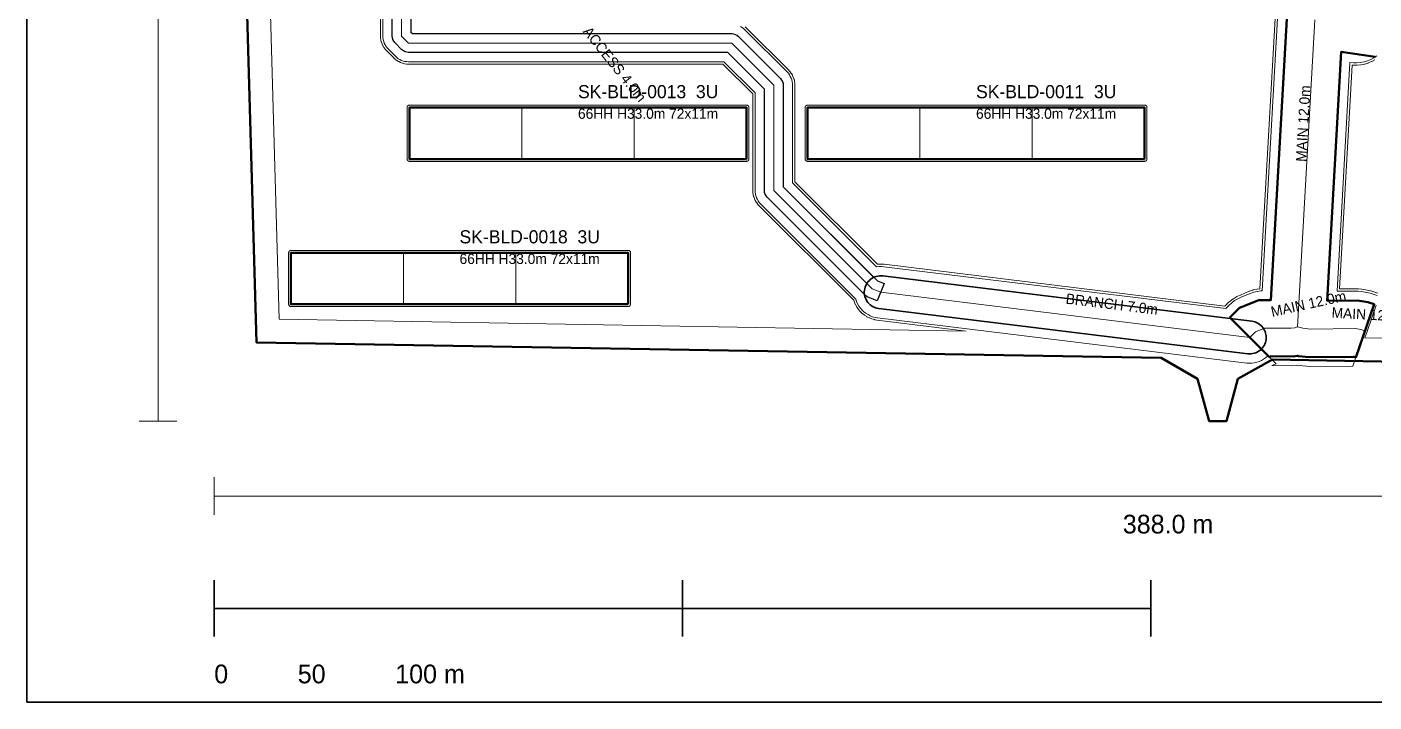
# Model space of a CAD drawing. Header units: metres. Extents: x 10 to 560, y 290 to 670.
# Drawn here: x 10 to 153.8, y 290 to 362.1 of the extents above; entities that cross this region are included whole.
import ezdxf

# ---------------------------------------------------------------- set-up
doc = ezdxf.new("R2010")
doc.units = ezdxf.units.M
for name, color, linetype, lineweight in [('A-BUILDING-LABEL', 7, 'CONTINUOUS', 18), ('A-BUILDING-OUTLINE', 7, 'CONTINUOUS', 50), ('A-DIM', 3, 'CONTINUOUS', 18), ('A-FRAME', 7, 'CONTINUOUS', 35), ('A-SCALE', 7, 'CONTINUOUS', 35), ('A-SITE-BOUNDARY', 1, 'CONTINUOUS', 50), ('A-UNIT-LINE', 4, 'CONTINUOUS', 18), ('C-ROAD-ACCESS', 4, 'CONTINUOUS', 25), ('C-ROAD-BRANCH', 2, 'CONTINUOUS', 35), ('C-ROAD-CENTER', 8, 'CONTINUOUS', 18), ('C-ROAD-LABEL', 2, 'CONTINUOUS', 18), ('C-ROAD-MAIN', 30, 'CONTINUOUS', 50), ('C-SIDEWALK', 8, 'CONTINUOUS', 18), ('L-OPEN-SPACE', 8, 'CONTINUOUS', 13)]:
    doc.layers.add(name, color=color, linetype=linetype, lineweight=lineweight)

msp = doc.modelspace()

# ---------------------------------------------------------------- linework, layer by layer
at = {"layer": 'A-BUILDING-OUTLINE'}
for points in [[(86.84, 347.98), (86.84, 353.48), (50.84, 353.48), (50.84, 347.98)], [(129.34, 347.98), (129.34, 353.48), (93.34, 353.48), (93.34, 347.98)], [(74.19, 332.48), (74.19, 337.98), (38.19, 337.98), (38.19, 332.48)]]:
    msp.add_lwpolyline(points, close=True, dxfattribs=at)
at = {"layer": 'A-DIM'}
for points in [[(24, 320), (24, 635.01)], [(22, 320), (26, 320)], [(30, 310), (30, 314)], [(30, 312), (224.01, 312)]]:
    msp.add_lwpolyline(points, dxfattribs=at)
at = {"layer": 'A-FRAME'}
msp.add_lwpolyline([(560, 290), (560, 670), (10, 670), (10, 290), (560, 290)], dxfattribs=at)
at = {"layer": 'A-SCALE'}
for points in [[(30, 297), (30, 303)], [(80, 297), (80, 303)], [(130, 297), (130, 303)], [(30, 300), (80, 300), (130, 300)]]:
    msp.add_lwpolyline(points, dxfattribs=at)
at = {"layer": 'A-SITE-BOUNDARY'}
msp.add_lwpolyline([(31.64, 506.01), (30, 415.78), (33.08, 378.45), (34.51, 328.41), (131.11, 326.77), (135, 324.51), (136.23, 320), (138.08, 320), (139.31, 324.51), (143, 326.56), (222.17, 325.13), (221.96, 356.92), (223.6, 373.73), (224.01, 506.42)], dxfattribs=at)
at = {"layer": 'A-UNIT-LINE'}
for points in [[(62.84, 347.98), (62.84, 353.48)], [(74.84, 347.98), (74.84, 353.48)], [(105.34, 347.98), (105.34, 353.48)], [(117.34, 347.98), (117.34, 353.48)], [(50.19, 332.48), (50.19, 337.98)], [(62.19, 332.48), (62.19, 337.98)]]:
    msp.add_lwpolyline(points, dxfattribs=at)
at = {"layer": 'C-ROAD-ACCESS'}
msp.add_lwpolyline([(51, 370.45), (51, 361.53), (51.17, 361.37), (85.25, 361.37), (85.45, 361.35), (85.63, 361.29), (85.81, 361.2), (85.96, 361.07), (90.46, 356.57), (90.58, 356.42), (90.67, 356.25), (90.73, 356.06), (90.75, 355.87), (90.75, 345.03), (100.81, 334.97), (101.52, 334.69), (100.8, 332.83), (99.89, 333.19), (99.7, 333.28), (99.54, 333.41), (89.04, 343.91), (88.92, 344.06), (88.83, 344.23), (88.77, 344.42), (88.75, 344.62), (88.75, 355.45), (84.84, 359.37), (50.75, 359.37), (50.56, 359.39), (50.37, 359.44), (50.2, 359.54), (50.04, 359.66), (49.29, 360.41), (49.17, 360.56), (49.08, 360.73), (49.02, 360.92), (49, 361.12), (49, 370.87)], dxfattribs=at)
at = {"layer": 'C-ROAD-BRANCH'}
msp.add_lwpolyline([(100.02, 332.43), (99.89, 332.55), (99.78, 332.68), (99.68, 332.82), (99.6, 332.97), (99.53, 333.13), (99.47, 333.29), (99.44, 333.46), (99.41, 333.63), (99.41, 333.8), (99.42, 333.97), (99.45, 334.14), (99.5, 334.31), (99.56, 334.47), (99.64, 334.62), (99.73, 334.77), (99.83, 334.9), (99.95, 335.03), (100.08, 335.14), (100.22, 335.24), (100.37, 335.32), (100.53, 335.39), (100.69, 335.45), (100.86, 335.48), (101.03, 335.51), (101.2, 335.51), (101.37, 335.5), (140.78, 330.67), (140.95, 330.64), (141.12, 330.59), (141.28, 330.53), (141.43, 330.45), (141.58, 330.36), (141.71, 330.26), (141.84, 330.14), (141.95, 330.01), (142.05, 329.87), (142.13, 329.72), (142.2, 329.56), (142.26, 329.4), (142.29, 329.23), (142.32, 329.06), (142.32, 328.89), (142.31, 328.72), (142.28, 328.55), (142.23, 328.38), (142.17, 328.22), (142.09, 328.07), (142, 327.92), (141.9, 327.79), (141.78, 327.66), (141.65, 327.55), (141.51, 327.45), (141.36, 327.37), (141.2, 327.3), (141.04, 327.24), (140.87, 327.21), (140.7, 327.18), (140.53, 327.18), (140.36, 327.19), (100.95, 332.02), (100.78, 332.05), (100.61, 332.1), (100.45, 332.16), (100.3, 332.24), (100.15, 332.33)], close=True, dxfattribs=at)
at = {"layer": 'C-ROAD-CENTER'}
for points in [[(101.16, 333.76), (100.25, 334.12), (89.75, 344.62), (89.75, 355.87), (85.25, 360.37), (50.75, 360.37), (50, 361.12), (50, 370.87), (50.75, 371.62), (57.5, 371.62), (58.25, 372.37), (59, 372.37), (59.75, 373.12), (60.5, 373.12), (61.25, 373.87), (62, 373.87), (62.75, 374.62), (64.25, 374.62), (65, 375.37), (65.75, 375.37), (66.69, 376.04), (66.45, 377.27)], [(147.51, 362.86), (145.67, 330.05)], [(140.57, 328.93), (101.16, 333.76)], [(145.67, 330.05), (145.38, 329.97), (144.99, 329.91), (142.14, 329.93), (141.17, 329.53), (140.57, 328.93)], [(145.67, 330.05), (146.25, 329.92), (147.04, 329.83), (151.84, 329.88), (152.43, 329.78), (152.87, 329.63)]]:
    msp.add_lwpolyline(points, dxfattribs=at)
at = {"layer": 'C-ROAD-MAIN'}
msp.add_lwpolyline([(153.96, 358.91), (150.33, 359.43), (148.83, 332.85), (152.06, 332.88), (153.17, 332.7), (153.85, 332.47), (151.89, 326.8), (151.7, 326.86), (151.61, 326.88), (146.9, 326.83), (145.76, 326.95), (145.66, 326.97), (145.19, 326.91), (142.81, 326.92), (142.69, 326.81), (138.45, 331.05), (139.47, 332.08), (141.55, 332.93), (142.83, 332.92), (144.52, 362.96)], dxfattribs=at)
at = {"layer": 'C-SIDEWALK'}
for points in [[(49, 370.87), (49, 361.12), (49.02, 360.92), (49.08, 360.73), (49.17, 360.56), (49.29, 360.41), (50.04, 359.66), (50.2, 359.54), (50.37, 359.44), (50.56, 359.39), (50.75, 359.37), (84.84, 359.37), (88.75, 355.45), (88.75, 344.62), (88.77, 344.42), (88.83, 344.23), (88.92, 344.06), (89.04, 343.91), (99.43, 333.53), (99.44, 333.46), (99.47, 333.29), (99.53, 333.13), (99.6, 332.97), (99.68, 332.82), (99.78, 332.68), (99.89, 332.55), (100.02, 332.43), (100.15, 332.33), (100.3, 332.24), (100.45, 332.16), (100.61, 332.1), (100.78, 332.05), (100.95, 332.02), (140.36, 327.19), (140.53, 327.18), (140.7, 327.18), (140.87, 327.21), (141.04, 327.24), (141.2, 327.3), (141.36, 327.37), (141.51, 327.45), (141.65, 327.55), (141.78, 327.66), (141.81, 327.69), (142.51, 326.99), (142.47, 326.94), (142.26, 326.76), (142.04, 326.61), (141.81, 326.47), (141.56, 326.36), (141.31, 326.28), (141.04, 326.22), (140.78, 326.19), (140.51, 326.18), (140.24, 326.2), (100.83, 331.03), (100.56, 331.08), (100.3, 331.15), (100.05, 331.25), (99.81, 331.37), (99.58, 331.51), (99.37, 331.68), (99.17, 331.86), (98.99, 332.07), (98.84, 332.29), (98.7, 332.52), (98.59, 332.77), (98.51, 333.03), (98.51, 333.03), (88.34, 343.2), (88.2, 343.35), (88.09, 343.51), (87.99, 343.67), (87.9, 343.85), (87.84, 344.04), (87.79, 344.23), (87.76, 344.42), (87.75, 344.62), (87.75, 355.04), (84.42, 358.37), (50.75, 358.37), (50.55, 358.38), (50.36, 358.41), (50.17, 358.45), (49.99, 358.52), (49.81, 358.6), (49.64, 358.7), (49.48, 358.82), (49.34, 358.95), (48.59, 359.7), (48.45, 359.85), (48.34, 360.01), (48.24, 360.17), (48.15, 360.35), (48.09, 360.54), (48.04, 360.73), (48.01, 360.92), (48, 361.12), (48, 370.87)], [(144.52, 362.96), (142.83, 332.92), (141.55, 332.93), (139.47, 332.08), (138.45, 331.05), (138.56, 330.94), (101.37, 335.5), (101.2, 335.51), (101.03, 335.51), (100.86, 335.48), (100.69, 335.45), (100.53, 335.39), (100.43, 335.35), (90.75, 345.03), (90.75, 355.87), (90.73, 356.06), (90.67, 356.25), (90.58, 356.42), (90.46, 356.57), (85.96, 361.07), (85.81, 361.2), (85.63, 361.29), (85.45, 361.35), (85.25, 361.37), (51.17, 361.37), (51, 361.53), (51, 370.45)], [(86.19, 362.13), (86.36, 362.03), (86.52, 361.91), (86.67, 361.78), (91.17, 357.28), (91.3, 357.14), (91.41, 356.98), (91.51, 356.81), (91.6, 356.63), (91.66, 356.45), (91.71, 356.26), (91.74, 356.06), (91.75, 355.87), (91.75, 345.45), (100.72, 336.47), (100.96, 336.5), (101.23, 336.51), (101.49, 336.49), (138, 332.02), (138.34, 332.36), (138.64, 332.62), (138.95, 332.86), (139.29, 333.06), (139.65, 333.23), (140.62, 333.63), (140.99, 333.76), (141.37, 333.85), (141.76, 333.91), (141.88, 333.91), (143.52, 363)], [(153.85, 332.47), (153.17, 332.7), (152.06, 332.88), (148.83, 332.85), (150.33, 359.43), (153.96, 358.91)], [(154.14, 358.99), (153.82, 358.78), (153.48, 358.61), (153.13, 358.47), (152.77, 358.36), (152.39, 358.29), (152.01, 358.25), (151.63, 358.25), (151.26, 358.29), (149.89, 333.86), (151.79, 333.88), (152.14, 333.87), (152.48, 333.83), (153.07, 333.73), (153.41, 333.66), (153.74, 333.57), (154.17, 333.42)]]:
    msp.add_lwpolyline(points, dxfattribs=at)
msp.add_lwpolyline([(145.54, 325.95), (144.97, 325.91), (142.92, 325.92), (143.39, 326.12), (142.69, 326.81), (142.81, 326.92), (145.19, 326.91), (145.66, 326.97), (145.76, 326.95), (146.9, 326.83), (151.61, 326.88), (151.7, 326.86), (151.89, 326.8), (152.87, 329.63), (151.57, 325.85), (151.49, 325.88), (147.09, 325.83), (146.62, 325.85), (145.83, 325.94), (145.66, 325.97)], close=True, dxfattribs=at)
at = {"layer": 'L-OPEN-SPACE'}
for points in [[(47.75, 370.87), (47.75, 361.12), (47.75, 361.1), (47.76, 360.91), (47.76, 360.88), (47.79, 360.69), (47.8, 360.67), (47.84, 360.48), (47.85, 360.45), (47.92, 360.27), (47.93, 360.24), (48.01, 360.07), (48.02, 360.05), (48.12, 359.88), (48.14, 359.86), (48.25, 359.7), (48.27, 359.68), (48.4, 359.53), (48.41, 359.53), (49.16, 358.78), (49.17, 358.77), (49.31, 358.64), (49.33, 358.62), (49.49, 358.5), (49.51, 358.49), (49.68, 358.39), (49.7, 358.38), (49.88, 358.29), (49.9, 358.28), (50.09, 358.22), (50.11, 358.21), (50.3, 358.16), (50.32, 358.16), (50.52, 358.13), (50.54, 358.13), (50.74, 358.12), (50.75, 358.12), (84.32, 358.12), (87.5, 354.93), (87.5, 344.62), (87.5, 344.6), (87.51, 344.41), (87.51, 344.38), (87.54, 344.19), (87.55, 344.17), (87.59, 343.98), (87.6, 343.95), (87.67, 343.77), (87.68, 343.74), (87.76, 343.57), (87.77, 343.55), (87.87, 343.38), (87.89, 343.36), (88, 343.2), (88.02, 343.18), (88.15, 343.03), (88.16, 343.03), (98.29, 332.9), (98.36, 332.69), (98.37, 332.67), (98.48, 332.42), (98.49, 332.4), (98.62, 332.16), (98.63, 332.14), (98.79, 331.92), (98.8, 331.9), (98.98, 331.7), (99, 331.68), (99.19, 331.5), (99.21, 331.48), (99.42, 331.31), (99.44, 331.3), (99.67, 331.16), (99.69, 331.14), (99.93, 331.02), (99.96, 331.01), (100.21, 330.92), (100.23, 330.91), (100.49, 330.84), (100.52, 330.83), (100.78, 330.78), (100.79, 330.78), (110.27, 329.62), (36.94, 330.87), (35.58, 378.52)], [(143.27, 363), (141.64, 334.14), (141.34, 334.1), (141.31, 334.1), (140.93, 334), (140.91, 333.99), (140.53, 333.86), (140.52, 333.86), (139.56, 333.46), (139.54, 333.46), (139.19, 333.29), (139.16, 333.28), (138.83, 333.07), (138.8, 333.06), (138.49, 332.82), (138.47, 332.81), (138.17, 332.54), (138.17, 332.53), (137.91, 332.28), (101.52, 336.74), (101.51, 336.74), (101.24, 336.76), (101.22, 336.76), (100.95, 336.75), (100.92, 336.75), (100.81, 336.74), (92, 345.55), (92, 355.87), (92, 355.88), (91.99, 356.08), (91.99, 356.1), (91.96, 356.29), (91.96, 356.32), (91.91, 356.51), (91.9, 356.53), (91.83, 356.72), (91.82, 356.74), (91.74, 356.92), (91.73, 356.94), (91.63, 357.11), (91.61, 357.13), (91.5, 357.28), (91.48, 357.3), (91.35, 357.45), (91.34, 357.46), (86.84, 361.96), (86.83, 361.97), (86.69, 362.1)], [(154.25, 333.65), (153.82, 333.8), (153.81, 333.81), (153.48, 333.9), (153.46, 333.91), (153.12, 333.98), (153.11, 333.98), (152.52, 334.08), (152.51, 334.08), (152.17, 334.12), (152.14, 334.12), (151.8, 334.13), (151.79, 334.13), (150.15, 334.11), (151.5, 358.01), (151.61, 358), (151.63, 358), (152.01, 358), (152.04, 358), (152.42, 358.04), (152.44, 358.04), (152.81, 358.12), (152.84, 358.12), (153.2, 358.23), (153.22, 358.24), (153.58, 358.38), (153.6, 358.39), (153.93, 358.56)], [(219.65, 327.67), (152.87, 328.88), (153.11, 329.55), (154.08, 332.39)]]:
    msp.add_lwpolyline(points, dxfattribs=at)
for points in [[(50.59, 347.96), (50.59, 347.94), (50.6, 347.91), (50.61, 347.89), (50.62, 347.87), (50.63, 347.85), (50.65, 347.83), (50.66, 347.81), (50.68, 347.79), (50.7, 347.78), (50.72, 347.76), (50.74, 347.75), (50.77, 347.75), (50.79, 347.74), (50.81, 347.74), (50.84, 347.73), (86.84, 347.73), (86.86, 347.74), (86.89, 347.74), (86.91, 347.75), (86.94, 347.75), (86.96, 347.76), (86.98, 347.78), (87, 347.79), (87.02, 347.81), (87.03, 347.83), (87.05, 347.85), (87.06, 347.87), (87.07, 347.89), (87.08, 347.91), (87.08, 347.94), (87.09, 347.96), (87.09, 347.98), (87.09, 353.48), (87.09, 353.51), (87.08, 353.53), (87.08, 353.56), (87.07, 353.58), (87.06, 353.6), (87.05, 353.62), (87.03, 353.64), (87.02, 353.66), (87, 353.68), (86.98, 353.69), (86.96, 353.7), (86.94, 353.72), (86.91, 353.72), (86.89, 353.73), (86.86, 353.73), (86.84, 353.73), (50.84, 353.73), (50.81, 353.73), (50.79, 353.73), (50.77, 353.72), (50.74, 353.72), (50.72, 353.7), (50.7, 353.69), (50.68, 353.68), (50.66, 353.66), (50.65, 353.64), (50.63, 353.62), (50.62, 353.6), (50.61, 353.58), (50.6, 353.56), (50.59, 353.53), (50.59, 353.51), (50.59, 353.48), (50.59, 347.98)], [(93.31, 353.73), (93.29, 353.73), (93.27, 353.72), (93.24, 353.72), (93.22, 353.7), (93.2, 353.69), (93.18, 353.68), (93.16, 353.66), (93.15, 353.64), (93.13, 353.62), (93.12, 353.6), (93.11, 353.58), (93.1, 353.56), (93.09, 353.53), (93.09, 353.51), (93.09, 353.48), (93.09, 347.98), (93.09, 347.96), (93.09, 347.94), (93.1, 347.91), (93.11, 347.89), (93.12, 347.87), (93.13, 347.85), (93.15, 347.83), (93.16, 347.81), (93.18, 347.79), (93.2, 347.78), (93.22, 347.76), (93.24, 347.75), (93.27, 347.75), (93.29, 347.74), (93.31, 347.74), (93.34, 347.73), (129.34, 347.73), (129.36, 347.74), (129.39, 347.74), (129.41, 347.75), (129.44, 347.75), (129.46, 347.76), (129.48, 347.78), (129.5, 347.79), (129.52, 347.81), (129.53, 347.83), (129.55, 347.85), (129.56, 347.87), (129.57, 347.89), (129.58, 347.91), (129.58, 347.94), (129.59, 347.96), (129.59, 347.98), (129.59, 353.48), (129.59, 353.51), (129.58, 353.53), (129.58, 353.56), (129.57, 353.58), (129.56, 353.6), (129.55, 353.62), (129.53, 353.64), (129.52, 353.66), (129.5, 353.68), (129.48, 353.69), (129.46, 353.7), (129.44, 353.72), (129.41, 353.72), (129.39, 353.73), (129.36, 353.73), (129.34, 353.73), (93.34, 353.73)], [(37.95, 332.46), (37.95, 332.44), (37.96, 332.41), (37.96, 332.39), (37.97, 332.37), (37.99, 332.35), (38, 332.33), (38.02, 332.31), (38.04, 332.29), (38.06, 332.28), (38.08, 332.26), (38.1, 332.25), (38.12, 332.25), (38.15, 332.24), (38.17, 332.24), (38.19, 332.23), (74.19, 332.23), (74.22, 332.24), (74.24, 332.24), (74.27, 332.25), (74.29, 332.25), (74.31, 332.26), (74.33, 332.28), (74.35, 332.29), (74.37, 332.31), (74.39, 332.33), (74.4, 332.35), (74.42, 332.37), (74.43, 332.39), (74.43, 332.41), (74.44, 332.44), (74.44, 332.46), (74.44, 332.48), (74.44, 337.98), (74.44, 338.01), (74.44, 338.03), (74.43, 338.06), (74.43, 338.08), (74.42, 338.1), (74.4, 338.12), (74.39, 338.14), (74.37, 338.16), (74.35, 338.18), (74.33, 338.19), (74.31, 338.2), (74.29, 338.22), (74.27, 338.22), (74.24, 338.23), (74.22, 338.23), (74.19, 338.23), (38.19, 338.23), (38.17, 338.23), (38.15, 338.23), (38.12, 338.22), (38.1, 338.22), (38.08, 338.2), (38.06, 338.19), (38.04, 338.18), (38.02, 338.16), (38, 338.14), (37.99, 338.12), (37.97, 338.1), (37.96, 338.08), (37.96, 338.06), (37.95, 338.03), (37.95, 338.01), (37.94, 337.98), (37.94, 332.48)]]:
    msp.add_lwpolyline(points, close=True, dxfattribs=at)

# ---------------------------------------------------------------- texts
at = {"layer": 'A-BUILDING-LABEL'}
for s, height, p in [('SK-BLD-0013  3U', 1.4, (68.84, 354.48)), ('SK-BLD-0011  3U', 1.4, (111.34, 354.48)), ('66HH H33.0m 72x11m', 1.1, (68.84, 352.28)), ('66HH H33.0m 72x11m', 1.1, (111.34, 352.28)), ('SK-BLD-0018  3U', 1.4, (56.19, 338.98)), ('66HH H33.0m 72x11m', 1.1, (56.19, 336.78))]:
    msp.add_text(s, height=height, dxfattribs=at).set_placement(p)
at = {"layer": 'A-DIM'}
msp.add_text('388.0 m', height=2, dxfattribs=at).set_placement((127.01, 308))
at = {"layer": 'A-SCALE'}
msp.add_text('0          50          100 m', height=2, dxfattribs=at).set_placement((30, 292))
at = {"layer": 'C-ROAD-LABEL'}
for s, rotation, p in [('ACCESS 4.0m', -51.4146, (69.3, 361.57)), ('MAIN 12.0m', 86.7805, (146.59, 347.66)), ('BRANCH 7.0m', -6.9886, (120.87, 332.55)), ('MAIN 12.0m', 12.3858, (142.96, 331.12)), ('MAIN 12.0m', -3.2975, (149.28, 331.05))]:
    msp.add_text(s, height=1.1, rotation=rotation, dxfattribs=at).set_placement(p)

doc.saveas('drawing.dxf')
